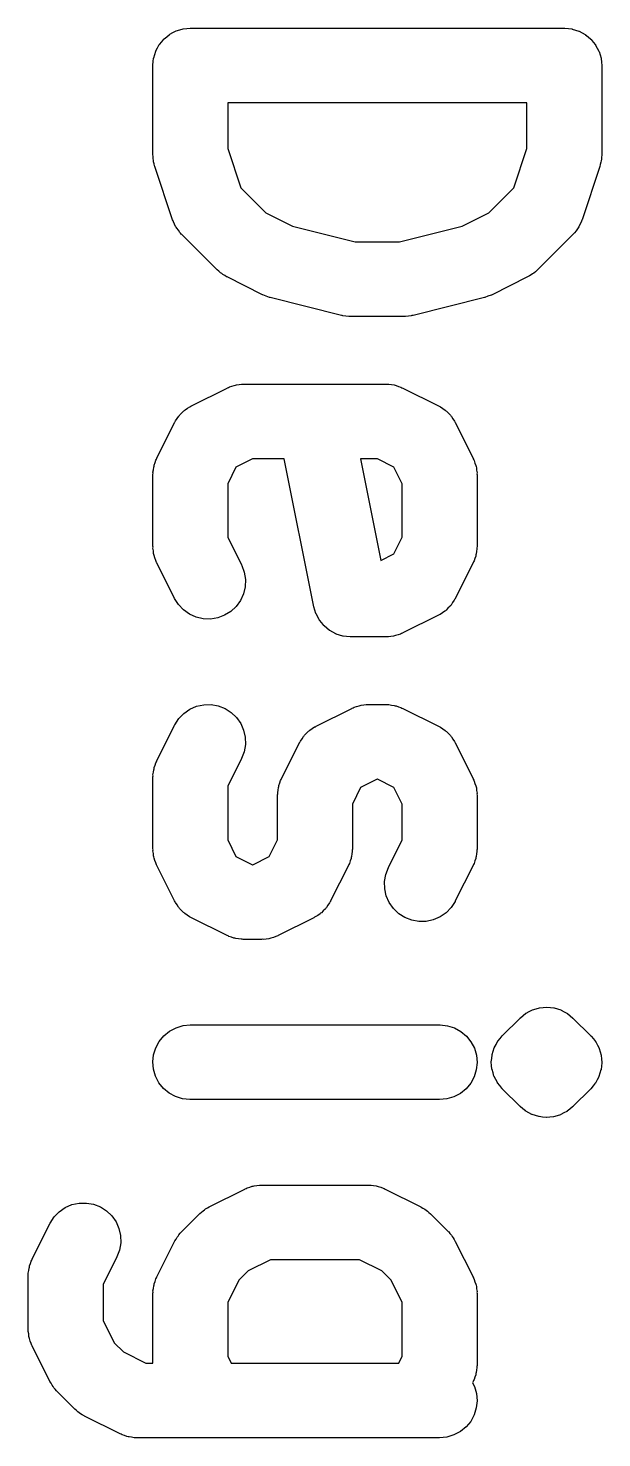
# Model space of a CAD drawing. Header units: millimetres. Extents: x 17 to 402, y -127 to -24.
# Drawn here: x 24.07 to 26.37, y -75.93 to -70.28 of the extents above; entities that cross this region are included whole.
import ezdxf

# ---------------------------------------------------------------- set-up
doc = ezdxf.new("R2010")
doc.units = ezdxf.units.MM
doc.header["$LTSCALE"] = 25.4
doc.layers.add('BLACK', color=7, linetype='CONTINUOUS')

msp = doc.modelspace()

# ---------------------------------------------------------------- linework, layer by layer
at = {"layer": 'BLACK', "linetype": 'Continuous'}
for p, q in [((24.6165, -70.3204), (24.6275, -70.3118)), ((24.6275, -70.3118), (24.6384, -70.3026)), ((24.6384, -70.3026), (24.6389, -70.3024)), ((24.6389, -70.3024), (24.6393, -70.3021)), ((24.6393, -70.3021), (24.6518, -70.2955)), ((24.6518, -70.2955), (24.6643, -70.2889)), ((24.6643, -70.2889), (24.6648, -70.2889)), ((24.6648, -70.2889), (24.6652, -70.2887)), ((24.6652, -70.2887), (24.6788, -70.2846)), ((24.6788, -70.2846), (24.6923, -70.2805)), ((24.6923, -70.2805), (24.6928, -70.2805)), ((24.6928, -70.2805), (24.6933, -70.2803)), ((24.6933, -70.2803), (24.7074, -70.279)), ((24.7074, -70.279), (24.7214, -70.2777)), ((24.7214, -70.2777), (26.2214, -70.2777)), ((26.2214, -70.2777), (26.2225, -70.2777)), ((26.2225, -70.2777), (26.2225, -70.2777)), ((26.2225, -70.2777), (26.2225, -70.2777)), ((26.2225, -70.2777), (26.2235, -70.2777)), ((26.2235, -70.2777), (26.2374, -70.2793)), ((26.2374, -70.2793), (26.2517, -70.2808)), ((26.2517, -70.2808), (26.2522, -70.2808)), ((26.2522, -70.2808), (26.2527, -70.281)), ((26.2527, -70.281), (26.2661, -70.2854)), ((26.2661, -70.2854), (26.2796, -70.2894)), ((26.2796, -70.2894), (26.2801, -70.2897)), ((26.2801, -70.2897), (26.2806, -70.2899)), ((26.2806, -70.2899), (26.2928, -70.2965)), ((26.2928, -70.2965), (26.3053, -70.3034)), ((26.3053, -70.3034), (26.3058, -70.3036)), ((26.3058, -70.3036), (26.3063, -70.3039)), ((26.3063, -70.3039), (26.3169, -70.313)), ((26.3169, -70.313), (26.3279, -70.3219)), ((24.579, -70.3829), (24.5832, -70.3694)), ((24.5832, -70.3694), (24.5834, -70.3692)), ((24.5834, -70.3692), (24.5836, -70.3687)), ((24.5836, -70.3687), (24.5903, -70.3562)), ((24.5903, -70.3562), (24.5971, -70.3438)), ((24.5971, -70.3438), (24.5974, -70.3433)), ((24.5974, -70.3433), (24.5977, -70.343)), ((24.5977, -70.343), (24.6067, -70.3321)), ((24.6067, -70.3321), (24.6157, -70.3212)), ((24.6157, -70.3212), (24.6161, -70.3209)), ((24.6161, -70.3209), (24.6165, -70.3204)), ((26.3279, -70.3219), (26.3281, -70.3224)), ((26.3281, -70.3224), (26.3286, -70.3227)), ((26.3286, -70.3227), (26.3375, -70.3336)), ((26.3375, -70.3336), (26.3464, -70.3448)), ((26.3464, -70.3448), (26.3467, -70.345)), ((26.3467, -70.345), (26.3469, -70.3456)), ((26.3469, -70.3456), (26.3535, -70.358)), ((26.3535, -70.358), (26.3601, -70.3704)), ((26.3601, -70.3704), (26.3604, -70.371)), ((26.3604, -70.371), (26.3606, -70.3715)), ((26.3606, -70.3715), (26.3644, -70.3852)), ((24.5714, -70.4266), (24.5715, -70.4256)), ((24.5714, -70.4276), (24.5714, -70.4266)), ((24.5714, -70.4266), (24.5714, -70.4266)), ((24.5714, -70.4266), (24.5714, -70.4266)), ((24.5714, -70.7847), (24.5714, -70.4276)), ((24.5715, -70.4256), (24.573, -70.4116)), ((24.573, -70.4116), (24.5745, -70.3976)), ((24.5745, -70.3976), (24.5747, -70.3971)), ((24.5747, -70.3966), (24.579, -70.3829)), ((24.5747, -70.3971), (24.5747, -70.3966)), ((26.3644, -70.3852), (26.3685, -70.3986)), ((26.3685, -70.3986), (26.3685, -70.3991)), ((26.3685, -70.3991), (26.3688, -70.3997)), ((26.3688, -70.3997), (26.37, -70.4136)), ((26.37, -70.4136), (26.3715, -70.4276)), ((26.3715, -70.4276), (26.3715, -70.7847)), ((24.8714, -70.5777), (24.8714, -70.7606)), ((26.0713, -70.5777), (24.8714, -70.5777)), ((26.0713, -70.7606), (26.0713, -70.5777)), ((24.8714, -70.7606), (24.924, -70.9181)), ((26.019, -70.9181), (26.0713, -70.7606)), ((24.5722, -70.7931), (24.5714, -70.7847)), ((24.5724, -70.8017), (24.5722, -70.7931)), ((24.5737, -70.8078), (24.5724, -70.8017)), ((24.5743, -70.8139), (24.5737, -70.8078)), ((24.5767, -70.8221), (24.5743, -70.8139)), ((24.5785, -70.8302), (24.5767, -70.8221)), ((26.3657, -70.8241), (26.3637, -70.8322)), ((26.3682, -70.816), (26.3657, -70.8241)), ((26.3688, -70.8099), (26.3682, -70.816)), ((26.3703, -70.8038), (26.3688, -70.8099)), ((26.3705, -70.7954), (26.3703, -70.8038)), ((26.3713, -70.787), (26.3705, -70.7954)), ((26.3715, -70.7847), (26.3713, -70.787)), ((24.5791, -70.8322), (24.5785, -70.8302)), ((24.6505, -71.0466), (24.5791, -70.8322)), ((26.3637, -70.8322), (26.2923, -71.0466)), ((24.924, -70.9181), (25.0246, -71.0187)), ((25.9184, -71.0187), (26.019, -70.9181)), ((24.6524, -71.0507), (24.6505, -71.0466)), ((24.6536, -71.0547), (24.6524, -71.0507)), ((25.0246, -71.0187), (25.1309, -71.0717)), ((25.812, -71.0717), (25.9184, -71.0187)), ((26.2898, -71.0524), (26.2885, -71.0568)), ((26.2915, -71.0486), (26.2898, -71.0524)), ((26.2923, -71.0466), (26.2915, -71.0486)), ((24.6583, -71.0639), (24.6536, -71.0547)), ((24.6625, -71.0733), (24.6583, -71.0639)), ((24.665, -71.0768), (24.6625, -71.0733)), ((24.6671, -71.0809), (24.665, -71.0768)), ((24.6735, -71.0888), (24.6671, -71.0809)), ((24.6794, -71.0971), (24.6735, -71.0888)), ((24.6826, -71.1002), (24.6794, -71.0971)), ((24.6853, -71.1037), (24.6826, -71.1002)), ((24.6868, -71.1053), (24.6853, -71.1037)), ((24.8296, -71.248), (24.6868, -71.1053)), ((25.1309, -71.0717), (25.3828, -71.1347)), ((25.56, -71.1347), (25.812, -71.0717)), ((26.256, -71.1053), (26.1132, -71.248)), ((26.2588, -71.1017), (26.256, -71.1053)), ((26.2621, -71.0987), (26.2588, -71.1017)), ((26.2682, -71.0905), (26.2621, -71.0987)), ((26.2745, -71.0827), (26.2682, -71.0905)), ((26.2768, -71.0786), (26.2745, -71.0827)), ((26.2793, -71.075), (26.2768, -71.0786)), ((26.2837, -71.0659), (26.2793, -71.075)), ((26.2885, -71.0568), (26.2837, -71.0659)), ((25.3828, -71.1347), (25.56, -71.1347)), ((24.8362, -71.2534), (24.8296, -71.248)), ((24.8422, -71.2592), (24.8362, -71.2534)), ((24.8474, -71.2627), (24.8422, -71.2592)), ((24.8523, -71.2666), (24.8474, -71.2627)), ((24.8597, -71.2706), (24.8523, -71.2666)), ((24.8668, -71.2752), (24.8597, -71.2706)), ((24.8686, -71.2762), (24.8668, -71.2752)), ((25.0115, -71.3476), (24.8686, -71.2762)), ((26.0741, -71.2762), (25.9314, -71.3476)), ((26.0812, -71.2716), (26.0741, -71.2762)), ((26.0888, -71.2678), (26.0812, -71.2716)), ((26.0937, -71.2638), (26.0888, -71.2678)), ((26.099, -71.2605), (26.0937, -71.2638)), ((26.1051, -71.2549), (26.099, -71.2605)), ((26.1117, -71.2495), (26.1051, -71.2549)), ((26.1132, -71.248), (26.1117, -71.2495)), ((25.0121, -71.3478), (25.0115, -71.3476)), ((25.0127, -71.3481), (25.0121, -71.3478)), ((25.0258, -71.3529), (25.0127, -71.3481)), ((25.0388, -71.358), (25.0258, -71.3529)), ((25.0395, -71.3583), (25.0388, -71.358)), ((25.0402, -71.3585), (25.0395, -71.3583)), ((25.0422, -71.359), (25.0402, -71.3585)), ((25.3279, -71.4304), (25.0422, -71.359)), ((25.9006, -71.359), (25.6149, -71.4304)), ((25.9014, -71.3588), (25.9006, -71.359)), ((25.9019, -71.3585), (25.9014, -71.3588)), ((25.9151, -71.3537), (25.9019, -71.3585)), ((25.9283, -71.3491), (25.9151, -71.3537)), ((25.9288, -71.3486), (25.9283, -71.3491)), ((25.9296, -71.3486), (25.9288, -71.3486)), ((25.9314, -71.3476), (25.9296, -71.3486)), ((25.3306, -71.4306), (25.3279, -71.4304)), ((25.3331, -71.4317), (25.3306, -71.4306)), ((25.345, -71.4329), (25.3331, -71.4317)), ((25.3569, -71.4347), (25.345, -71.4329)), ((25.3595, -71.4345), (25.3569, -71.4347)), ((25.3622, -71.4347), (25.3595, -71.4345)), ((25.3643, -71.4347), (25.3622, -71.4347)), ((25.5786, -71.4347), (25.3643, -71.4347)), ((25.5814, -71.4345), (25.5786, -71.4347)), ((25.5839, -71.4347), (25.5814, -71.4345)), ((25.5958, -71.4332), (25.5839, -71.4347)), ((25.6078, -71.4319), (25.5958, -71.4332)), ((25.6103, -71.4312), (25.6078, -71.4319)), ((25.6129, -71.4309), (25.6103, -71.4312)), ((25.6149, -71.4304), (25.6129, -71.4309)), ((24.7258, -71.7936), (24.8686, -71.722)), ((24.8686, -71.722), (24.8705, -71.7212)), ((24.8705, -71.7212), (24.8747, -71.7197)), ((24.8747, -71.7197), (24.8786, -71.7177)), ((24.8786, -71.7177), (24.8884, -71.7146)), ((24.8884, -71.7146), (24.898, -71.7111)), ((24.898, -71.7111), (24.9024, -71.7103)), ((24.9024, -71.7103), (24.9066, -71.709)), ((24.9066, -71.709), (24.9168, -71.708)), ((24.9168, -71.708), (24.9269, -71.7065)), ((24.9269, -71.7065), (24.9313, -71.7067)), ((24.9313, -71.7067), (24.9357, -71.7062)), ((24.9357, -71.7062), (25.5072, -71.7062)), ((25.5072, -71.7062), (25.5092, -71.7062)), ((25.5092, -71.7062), (25.5135, -71.7067)), ((25.5135, -71.7067), (25.5181, -71.7067)), ((25.5181, -71.7067), (25.528, -71.7083)), ((25.528, -71.7083), (25.5384, -71.7095)), ((25.5384, -71.7095), (25.5425, -71.7108)), ((25.5425, -71.7108), (25.5468, -71.7116)), ((25.5468, -71.7116), (25.5565, -71.7154)), ((25.5565, -71.7154), (25.5661, -71.7184)), ((25.5661, -71.7184), (25.5702, -71.7205)), ((25.5702, -71.7205), (25.5742, -71.722)), ((25.5742, -71.722), (25.717, -71.7936)), ((24.6627, -71.853), (24.6694, -71.8436)), ((24.6694, -71.8436), (24.6756, -71.8342)), ((24.6756, -71.8342), (24.6778, -71.832)), ((24.6778, -71.832), (24.6797, -71.8292)), ((24.6797, -71.8292), (24.688, -71.8213)), ((24.688, -71.8213), (24.696, -71.8132)), ((24.696, -71.8132), (24.6986, -71.8114)), ((24.6986, -71.8114), (24.701, -71.8091)), ((24.701, -71.8091), (24.7106, -71.803)), ((24.7106, -71.803), (24.7201, -71.7967)), ((24.7201, -71.7967), (24.723, -71.7951)), ((24.723, -71.7951), (24.7258, -71.7936)), ((25.717, -71.7936), (25.719, -71.7944)), ((25.719, -71.7944), (25.7216, -71.7961)), ((25.7216, -71.7961), (25.7246, -71.7977)), ((25.7246, -71.7977), (25.734, -71.8043)), ((25.734, -71.8043), (25.7434, -71.8104)), ((25.7434, -71.8104), (25.7459, -71.8127)), ((25.7459, -71.8127), (25.7485, -71.8144)), ((25.7485, -71.8144), (25.7564, -71.8228)), ((25.7564, -71.8228), (25.7645, -71.8307)), ((25.7645, -71.8307), (25.7663, -71.8335)), ((25.7663, -71.8335), (25.7686, -71.8358)), ((25.7686, -71.8358), (25.7747, -71.8454)), ((24.5873, -72.0034), (24.6587, -71.8607)), ((24.6587, -71.8607), (24.6596, -71.8586)), ((24.6596, -71.8586), (24.6614, -71.8561)), ((24.6614, -71.8561), (24.6627, -71.853)), ((25.7747, -71.8454), (25.7813, -71.8548)), ((25.7813, -71.8548), (25.7825, -71.8579)), ((25.7825, -71.8579), (25.784, -71.8607)), ((25.784, -71.8607), (25.8557, -72.0034)), ((24.5805, -72.0212), (24.5836, -72.0115)), ((24.5836, -72.0115), (24.5857, -72.0075)), ((24.5857, -72.0075), (24.5873, -72.0034)), ((24.9711, -72.0062), (24.9046, -72.0395)), ((25.0985, -72.0062), (24.9711, -72.0062)), ((25.2172, -72.6001), (25.0985, -72.0062)), ((25.4043, -72.0062), (25.4859, -72.4134)), ((25.4716, -72.0062), (25.4043, -72.0062)), ((25.5382, -72.0395), (25.4716, -72.0062)), ((25.8557, -72.0034), (25.8564, -72.0054)), ((25.8564, -72.0054), (25.858, -72.0095)), ((25.858, -72.0095), (25.86, -72.0133)), ((25.86, -72.0133), (25.863, -72.0232)), ((24.5714, -72.0705), (24.5715, -72.0684)), ((24.5714, -72.3562), (24.5714, -72.0705)), ((24.5715, -72.0684), (24.5719, -72.0641)), ((24.5718, -72.0595), (24.5736, -72.0496)), ((24.5719, -72.0641), (24.5718, -72.0595)), ((24.5736, -72.0496), (24.5747, -72.0392)), ((24.5747, -72.0392), (24.576, -72.0352)), ((24.576, -72.0352), (24.5768, -72.0308)), ((24.5768, -72.0308), (24.5805, -72.0212)), ((24.9046, -72.0395), (24.8714, -72.106)), ((25.5714, -72.106), (25.5382, -72.0395)), ((25.863, -72.0232), (25.8666, -72.0329)), ((25.8666, -72.0329), (25.8674, -72.0372)), ((25.8674, -72.0372), (25.8686, -72.0415)), ((25.8686, -72.0415), (25.8696, -72.0517)), ((25.8696, -72.0517), (25.8712, -72.0618)), ((25.8712, -72.0618), (25.8709, -72.0662)), ((25.8709, -72.0662), (25.8714, -72.0705)), ((25.8714, -72.0705), (25.8714, -72.3562)), ((24.8714, -72.106), (24.8714, -72.3209)), ((25.5714, -72.3209), (25.5714, -72.106)), ((24.8714, -72.3209), (24.927, -72.4319)), ((25.5382, -72.3872), (25.5714, -72.3209)), ((24.5719, -72.3605), (24.5714, -72.3562)), ((24.5717, -72.3651), (24.5719, -72.3605)), ((24.5733, -72.3753), (24.5717, -72.3651)), ((24.5743, -72.3854), (24.5733, -72.3753)), ((24.5756, -72.3895), (24.5743, -72.3854)), ((24.5763, -72.3941), (24.5756, -72.3895)), ((24.5798, -72.4037), (24.5763, -72.3941)), ((24.5828, -72.4134), (24.5798, -72.4037)), ((25.4859, -72.4134), (25.5382, -72.3872)), ((25.8623, -72.4055), (25.8592, -72.4154)), ((25.8661, -72.3961), (25.8623, -72.4055)), ((25.8669, -72.3915), (25.8661, -72.3961)), ((25.8681, -72.3875), (25.8669, -72.3915)), ((25.8694, -72.3773), (25.8681, -72.3875)), ((25.8709, -72.3671), (25.8694, -72.3773)), ((25.8714, -72.3582), (25.8709, -72.3628)), ((25.8709, -72.3628), (25.8709, -72.3671)), ((25.8714, -72.3562), (25.8714, -72.3582)), ((24.5848, -72.4174), (24.5828, -72.4134)), ((24.5863, -72.4215), (24.5848, -72.4174)), ((24.5873, -72.4233), (24.5863, -72.4215)), ((24.6587, -72.5663), (24.5873, -72.4233)), ((24.927, -72.4319), (24.9279, -72.4339)), ((24.9279, -72.4339), (24.938, -72.4614)), ((24.938, -72.4614), (24.9426, -72.4903)), ((25.8557, -72.4233), (25.784, -72.5663)), ((25.8572, -72.4192), (25.8557, -72.4233)), ((25.8592, -72.4154), (25.8572, -72.4192)), ((24.9415, -72.5195), (24.9346, -72.548)), ((24.9426, -72.4903), (24.9415, -72.5195)), ((24.6743, -72.5909), (24.6587, -72.5663)), ((24.9225, -72.5747), (24.9053, -72.5983)), ((24.9346, -72.548), (24.9225, -72.5747)), ((25.7802, -72.5736), (25.7734, -72.583)), ((25.7815, -72.5708), (25.7802, -72.5736)), ((25.7833, -72.5681), (25.7815, -72.5708)), ((25.784, -72.5663), (25.7833, -72.5681)), ((24.6944, -72.6123), (24.6743, -72.5909)), ((24.7182, -72.6293), (24.6944, -72.6123)), ((24.7449, -72.6412), (24.7182, -72.6293)), ((24.859, -72.6338), (24.8316, -72.644)), ((24.8839, -72.6183), (24.859, -72.6338)), ((24.9053, -72.5983), (24.8839, -72.6183)), ((25.2213, -72.6133), (25.2172, -72.6001)), ((25.2252, -72.6267), (25.2213, -72.6133)), ((25.2255, -72.6272), (25.2252, -72.6267)), ((25.2257, -72.628), (25.2255, -72.6272)), ((25.2323, -72.6402), (25.2257, -72.628)), ((25.717, -72.6333), (25.5742, -72.7047)), ((25.7198, -72.6316), (25.717, -72.6333)), ((25.7228, -72.6303), (25.7198, -72.6316)), ((25.7322, -72.6237), (25.7228, -72.6303)), ((25.7419, -72.6176), (25.7322, -72.6237)), ((25.7442, -72.6156), (25.7419, -72.6176)), ((25.747, -72.6135), (25.7442, -72.6156)), ((25.7548, -72.6054), (25.747, -72.6135)), ((25.7632, -72.5975), (25.7548, -72.6054)), ((25.765, -72.595), (25.7632, -72.5975)), ((25.7673, -72.5927), (25.765, -72.595)), ((25.7734, -72.583), (25.7673, -72.5927)), ((24.7735, -72.6478), (24.7449, -72.6412)), ((24.8027, -72.6488), (24.7735, -72.6478)), ((24.8316, -72.644), (24.8027, -72.6488)), ((25.2388, -72.6526), (25.2323, -72.6402)), ((25.2392, -72.6531), (25.2388, -72.6526)), ((25.2395, -72.6539), (25.2392, -72.6531)), ((25.2484, -72.6646), (25.2395, -72.6539)), ((25.2571, -72.6755), (25.2484, -72.6646)), ((25.2576, -72.676), (25.2571, -72.6755)), ((25.2581, -72.6765), (25.2576, -72.676)), ((25.2689, -72.6854), (25.2581, -72.6765)), ((25.2795, -72.6943), (25.2689, -72.6854)), ((25.2801, -72.6945), (25.2795, -72.6943)), ((25.2806, -72.6951), (25.2801, -72.6945)), ((25.293, -72.7017), (25.2806, -72.6951)), ((25.3052, -72.7085), (25.293, -72.7017)), ((25.3058, -72.7085), (25.3052, -72.7085)), ((25.3064, -72.709), (25.3058, -72.7085)), ((25.3198, -72.7131), (25.3064, -72.709)), ((25.3331, -72.7172), (25.3198, -72.7131)), ((25.3338, -72.7174), (25.3331, -72.7172)), ((25.3344, -72.7174), (25.3338, -72.7174)), ((25.3483, -72.7189), (25.3344, -72.7174)), ((25.3622, -72.7205), (25.3483, -72.7189)), ((25.3635, -72.7205), (25.3622, -72.7205)), ((25.3636, -72.7205), (25.3635, -72.7205)), ((25.3635, -72.7205), (25.3635, -72.7205)), ((25.3643, -72.7205), (25.3636, -72.7205)), ((25.5072, -72.7205), (25.3643, -72.7205)), ((25.5115, -72.7202), (25.5072, -72.7205)), ((25.5158, -72.7202), (25.5115, -72.7202)), ((25.526, -72.7187), (25.5158, -72.7202)), ((25.5364, -72.7177), (25.526, -72.7187)), ((25.5405, -72.7164), (25.5364, -72.7177)), ((25.5448, -72.7156), (25.5405, -72.7164)), ((25.5544, -72.7121), (25.5448, -72.7156)), ((25.5643, -72.7093), (25.5544, -72.7121)), ((25.5681, -72.7072), (25.5643, -72.7093)), ((25.5725, -72.7057), (25.5681, -72.7072)), ((25.5742, -72.7047), (25.5725, -72.7057)), ((24.6756, -73.0484), (24.696, -73.0275)), ((24.696, -73.0275), (24.7201, -73.0108)), ((24.7201, -73.0108), (24.7469, -72.9991)), ((24.7469, -72.9991), (24.7755, -72.993)), ((24.7755, -72.993), (24.8048, -72.9925)), ((24.8048, -72.9925), (24.8336, -72.9976)), ((24.8336, -72.9976), (24.8609, -73.0082)), ((24.8609, -73.0082), (24.8855, -73.024)), ((24.8855, -73.024), (24.9067, -73.0443)), ((25.2258, -73.0791), (25.3686, -73.0077)), ((25.3686, -73.0077), (25.3705, -73.007)), ((25.3705, -73.007), (25.3747, -73.0054)), ((25.3747, -73.0054), (25.3786, -73.0032)), ((25.3786, -73.0032), (25.3884, -73.0004)), ((25.3884, -73.0004), (25.398, -72.9968)), ((25.398, -72.9968), (25.4023, -72.996)), ((25.4023, -72.996), (25.4066, -72.9948)), ((25.4066, -72.9948), (25.4168, -72.9938)), ((25.4168, -72.9938), (25.4269, -72.9922)), ((25.4269, -72.9922), (25.4312, -72.9925)), ((25.4312, -72.9925), (25.4358, -72.992)), ((25.4358, -72.992), (25.5072, -72.992)), ((25.5072, -72.992), (25.5092, -72.992)), ((25.5092, -72.992), (25.5135, -72.9925)), ((25.5135, -72.9925), (25.5181, -72.9922)), ((25.5181, -72.9922), (25.528, -72.994)), ((25.528, -72.994), (25.5384, -72.9953)), ((25.5384, -72.9953), (25.5425, -72.9966)), ((25.5425, -72.9966), (25.5468, -72.9973)), ((25.5468, -72.9973), (25.5565, -73.0009)), ((25.5565, -73.0009), (25.5661, -73.0042)), ((25.5661, -73.0042), (25.5702, -73.0062)), ((25.5702, -73.0062), (25.5742, -73.0077)), ((25.5742, -73.0077), (25.717, -73.0791)), ((24.5873, -73.2178), (24.6587, -73.0748)), ((24.6587, -73.0748), (24.6596, -73.073)), ((24.6596, -73.073), (24.6756, -73.0484)), ((24.9067, -73.0443), (24.9235, -73.0682)), ((24.9235, -73.0682), (24.9353, -73.0951)), ((25.201, -73.0949), (25.2107, -73.0888)), ((25.2107, -73.0888), (25.2201, -73.0822)), ((25.2201, -73.0822), (25.223, -73.0809)), ((25.223, -73.0809), (25.2258, -73.0791)), ((25.717, -73.0791), (25.719, -73.0801)), ((25.719, -73.0801), (25.7216, -73.0819)), ((25.7216, -73.0819), (25.7246, -73.0832)), ((25.7246, -73.0832), (25.734, -73.09)), ((24.9353, -73.0951), (24.9417, -73.1236)), ((24.9417, -73.1236), (24.9425, -73.1528)), ((25.1587, -73.1464), (25.1596, -73.1444)), ((25.1596, -73.1444), (25.1614, -73.1418)), ((25.1614, -73.1418), (25.1627, -73.1388)), ((25.1627, -73.1388), (25.1694, -73.1294)), ((25.1694, -73.1294), (25.1756, -73.12)), ((25.1756, -73.12), (25.1778, -73.1175)), ((25.1778, -73.1175), (25.1797, -73.1149)), ((25.1797, -73.1149), (25.188, -73.107)), ((25.188, -73.107), (25.196, -73.0989)), ((25.196, -73.0989), (25.1986, -73.0971)), ((25.1986, -73.0971), (25.201, -73.0949)), ((25.734, -73.09), (25.7434, -73.0961)), ((25.7434, -73.0961), (25.7459, -73.0984)), ((25.7459, -73.0984), (25.7485, -73.1002)), ((25.7485, -73.1002), (25.7564, -73.1086)), ((25.7564, -73.1086), (25.7645, -73.1164)), ((25.7645, -73.1164), (25.7663, -73.1192)), ((25.7663, -73.1192), (25.7686, -73.1215)), ((25.7686, -73.1215), (25.7747, -73.1312)), ((25.7747, -73.1312), (25.7813, -73.1406)), ((25.7813, -73.1406), (25.7825, -73.1436)), ((25.7825, -73.1436), (25.784, -73.1464)), ((24.9375, -73.1817), (24.927, -73.2092)), ((24.9425, -73.1528), (24.9375, -73.1817)), ((25.0873, -73.2892), (25.1587, -73.1464)), ((25.784, -73.1464), (25.8557, -73.2892)), ((24.5736, -73.2638), (24.5747, -73.2536)), ((24.5747, -73.2536), (24.576, -73.2495)), ((24.576, -73.2495), (24.5768, -73.245)), ((24.5768, -73.245), (24.5805, -73.2356)), ((24.5805, -73.2356), (24.5836, -73.2257)), ((24.5836, -73.2257), (24.5857, -73.2219)), ((24.5857, -73.2219), (24.5873, -73.2178)), ((24.927, -73.2092), (24.8714, -73.3201)), ((24.5714, -73.2848), (24.5715, -73.2828)), ((24.5714, -73.5706), (24.5714, -73.2848)), ((24.5715, -73.2828), (24.5719, -73.2782)), ((24.5718, -73.2739), (24.5736, -73.2638)), ((24.5719, -73.2782), (24.5718, -73.2739)), ((25.0768, -73.3166), (25.0805, -73.3069)), ((25.0805, -73.3069), (25.0836, -73.297)), ((25.0836, -73.297), (25.0857, -73.2932)), ((25.0857, -73.2932), (25.0873, -73.2892)), ((25.4711, -73.292), (25.4046, -73.3252)), ((25.4716, -73.292), (25.4711, -73.292)), ((25.5382, -73.3252), (25.4716, -73.292)), ((25.8557, -73.2892), (25.8564, -73.2909)), ((25.8564, -73.2909), (25.858, -73.2953)), ((25.858, -73.2953), (25.86, -73.2991)), ((25.86, -73.2991), (25.863, -73.309)), ((25.863, -73.309), (25.8666, -73.3186)), ((24.8714, -73.3201), (24.8714, -73.535)), ((25.0714, -73.3562), (25.0715, -73.3542)), ((25.0714, -73.535), (25.0714, -73.3562)), ((25.0715, -73.3542), (25.0719, -73.3499)), ((25.0718, -73.3453), (25.0736, -73.3351)), ((25.0719, -73.3499), (25.0718, -73.3453)), ((25.0736, -73.3351), (25.0747, -73.325)), ((25.0747, -73.325), (25.076, -73.3209)), ((25.076, -73.3209), (25.0768, -73.3166)), ((25.4046, -73.3252), (25.3714, -73.3918)), ((25.5714, -73.3918), (25.5382, -73.3252)), ((25.8666, -73.3186), (25.8674, -73.3229)), ((25.8674, -73.3229), (25.8686, -73.327)), ((25.8686, -73.327), (25.8696, -73.3374)), ((25.8696, -73.3374), (25.8712, -73.3473)), ((25.8712, -73.3473), (25.8709, -73.3519)), ((25.8709, -73.3519), (25.8714, -73.3562)), ((25.8714, -73.3562), (25.8714, -73.5706)), ((25.3714, -73.3918), (25.3714, -73.5706)), ((25.5714, -73.535), (25.5714, -73.3918)), ((24.8714, -73.535), (24.9046, -73.6016)), ((25.0382, -73.6016), (25.0714, -73.535)), ((25.5158, -73.6463), (25.5714, -73.535)), ((24.5719, -73.5749), (24.5714, -73.5706)), ((24.5717, -73.5792), (24.5719, -73.5749)), ((24.5733, -73.5894), (24.5717, -73.5792)), ((24.5743, -73.5995), (24.5733, -73.5894)), ((25.3693, -73.5914), (25.3681, -73.6018)), ((25.371, -73.5815), (25.3693, -73.5914)), ((25.3714, -73.5726), (25.3709, -73.5769)), ((25.3709, -73.5769), (25.371, -73.5815)), ((25.3714, -73.5706), (25.3714, -73.5726)), ((25.8694, -73.5914), (25.8681, -73.6018)), ((25.8709, -73.5815), (25.8694, -73.5914)), ((25.8714, -73.5726), (25.8709, -73.5769)), ((25.8709, -73.5769), (25.8709, -73.5815)), ((25.8714, -73.5706), (25.8714, -73.5726)), ((24.5756, -73.6039), (24.5743, -73.5995)), ((24.5763, -73.6082), (24.5756, -73.6039)), ((24.5798, -73.6178), (24.5763, -73.6082)), ((24.5828, -73.6277), (24.5798, -73.6178)), ((24.5848, -73.6316), (24.5828, -73.6277)), ((24.5863, -73.6356), (24.5848, -73.6316)), ((24.5873, -73.6376), (24.5863, -73.6356)), ((24.6587, -73.7804), (24.5873, -73.6376)), ((24.9046, -73.6016), (24.9711, -73.6349)), ((24.9711, -73.6349), (24.9717, -73.6349)), ((24.9717, -73.6349), (25.0382, -73.6016)), ((25.3556, -73.6376), (25.2842, -73.7804)), ((25.3572, -73.6336), (25.3556, -73.6376)), ((25.3593, -73.6295), (25.3572, -73.6336)), ((25.3624, -73.6199), (25.3593, -73.6295)), ((25.3661, -73.6102), (25.3624, -73.6199)), ((25.3668, -73.6059), (25.3661, -73.6102)), ((25.3681, -73.6018), (25.3668, -73.6059)), ((25.5054, -73.6737), (25.5158, -73.6463)), ((25.8557, -73.6376), (25.784, -73.7804)), ((25.8572, -73.6336), (25.8557, -73.6376)), ((25.8592, -73.6295), (25.8572, -73.6336)), ((25.8623, -73.6199), (25.8592, -73.6295)), ((25.8661, -73.6102), (25.8623, -73.6199)), ((25.8669, -73.6059), (25.8661, -73.6102)), ((25.8681, -73.6018), (25.8669, -73.6059)), ((25.5003, -73.7024), (25.5054, -73.6737)), ((25.5011, -73.7319), (25.5003, -73.7024)), ((25.5074, -73.7603), (25.5011, -73.7319)), ((25.5194, -73.787), (25.5074, -73.7603)), ((24.6604, -73.7832), (24.6587, -73.7804)), ((24.6617, -73.7862), (24.6604, -73.7832)), ((24.6682, -73.7956), (24.6617, -73.7862)), ((24.6743, -73.8053), (24.6682, -73.7956)), ((24.6765, -73.8076), (24.6743, -73.8053)), ((24.6783, -73.8104), (24.6765, -73.8076)), ((24.6865, -73.8182), (24.6783, -73.8104)), ((24.6944, -73.8266), (24.6865, -73.8182)), ((25.2548, -73.8198), (25.2469, -73.8279)), ((25.2631, -73.8119), (25.2548, -73.8198)), ((25.265, -73.8091), (25.2631, -73.8119)), ((25.2673, -73.8068), (25.265, -73.8091)), ((25.2735, -73.7974), (25.2673, -73.8068)), ((25.2801, -73.788), (25.2735, -73.7974)), ((25.2815, -73.785), (25.2801, -73.788)), ((25.2832, -73.7824), (25.2815, -73.785)), ((25.2842, -73.7804), (25.2832, -73.7824)), ((25.5361, -73.8111), (25.5194, -73.787)), ((25.5572, -73.8315), (25.5361, -73.8111)), ((25.7673, -73.8068), (25.747, -73.8279)), ((25.7833, -73.7824), (25.7673, -73.8068)), ((25.784, -73.7804), (25.7833, -73.7824)), ((24.697, -73.8284), (24.6944, -73.8266)), ((24.6993, -73.8307), (24.697, -73.8284)), ((24.7089, -73.8368), (24.6993, -73.8307)), ((24.7182, -73.8434), (24.7089, -73.8368)), ((24.7212, -73.8449), (24.7182, -73.8434)), ((24.7239, -73.8467), (24.7212, -73.8449)), ((24.7258, -73.8475), (24.7239, -73.8467)), ((24.8686, -73.9191), (24.7258, -73.8475)), ((25.2171, -73.8475), (25.0742, -73.9191)), ((25.2198, -73.8459), (25.2171, -73.8475)), ((25.2228, -73.8447), (25.2198, -73.8459)), ((25.2322, -73.8381), (25.2228, -73.8447)), ((25.2419, -73.832), (25.2322, -73.8381)), ((25.2442, -73.8297), (25.2419, -73.832)), ((25.2469, -73.8279), (25.2442, -73.8297)), ((25.5819, -73.8472), (25.5572, -73.8315)), ((25.6093, -73.8579), (25.5819, -73.8472)), ((25.638, -73.8629), (25.6093, -73.8579)), ((25.6672, -73.8624), (25.638, -73.8629)), ((25.6959, -73.8561), (25.6672, -73.8624)), ((25.7228, -73.8447), (25.6959, -73.8561)), ((25.747, -73.8279), (25.7228, -73.8447)), ((24.8727, -73.9206), (24.8686, -73.9191)), ((24.8766, -73.9226), (24.8727, -73.9206)), ((24.8864, -73.9257), (24.8766, -73.9226)), ((24.896, -73.9295), (24.8864, -73.9257)), ((24.9003, -73.9303), (24.896, -73.9295)), ((24.9045, -73.9315), (24.9003, -73.9303)), ((24.9147, -73.9328), (24.9045, -73.9315)), ((24.9248, -73.9343), (24.9147, -73.9328)), ((24.9292, -73.9343), (24.9248, -73.9343)), ((24.9336, -73.9348), (24.9292, -73.9343)), ((24.9357, -73.9348), (24.9336, -73.9348)), ((25.0071, -73.9348), (24.9357, -73.9348)), ((25.0115, -73.9343), (25.0071, -73.9348)), ((25.016, -73.9346), (25.0115, -73.9343)), ((25.0261, -73.9331), (25.016, -73.9346)), ((25.0363, -73.932), (25.0261, -73.9331)), ((25.0405, -73.9308), (25.0363, -73.932)), ((25.0449, -73.93), (25.0405, -73.9308)), ((25.0545, -73.9264), (25.0449, -73.93)), ((25.0643, -73.9234), (25.0545, -73.9264)), ((25.0682, -73.9214), (25.0643, -73.9234)), ((25.0723, -73.9198), (25.0682, -73.9214)), ((25.0742, -73.9191), (25.0723, -73.9198)), ((26.081, -74.2239), (26.0934, -74.2173)), ((26.0934, -74.2173), (26.0939, -74.2173)), ((26.0939, -74.2173), (26.0942, -74.217)), ((26.0942, -74.217), (26.1079, -74.213)), ((26.1079, -74.213), (26.1214, -74.2089)), ((26.1214, -74.2089), (26.1219, -74.2089)), ((26.1219, -74.2089), (26.1224, -74.2089)), ((26.1224, -74.2089), (26.1363, -74.2076)), ((26.1363, -74.2076), (26.1506, -74.2064)), ((26.1506, -74.2064), (26.1511, -74.2064)), ((26.1511, -74.2064), (26.1516, -74.2064)), ((26.1516, -74.2064), (26.1656, -74.2079)), ((26.1656, -74.2079), (26.1795, -74.2091)), ((26.1795, -74.2091), (26.18, -74.2094)), ((26.18, -74.2094), (26.1808, -74.2094)), ((26.1808, -74.2094), (26.1943, -74.2137)), ((26.1943, -74.2137), (26.2077, -74.2178)), ((26.2077, -74.2178), (26.2082, -74.218)), ((26.2082, -74.218), (26.2087, -74.2183)), ((26.2087, -74.2183), (26.2209, -74.2249)), ((25.9725, -74.3217), (26.0439, -74.2503)), ((26.0439, -74.2503), (26.0447, -74.2495)), ((26.0447, -74.2495), (26.0454, -74.2488)), ((26.0447, -74.2495), (26.0447, -74.2495)), ((26.0447, -74.2495), (26.0447, -74.2495)), ((26.0454, -74.2488), (26.0563, -74.2399)), ((26.0563, -74.2399), (26.0675, -74.231)), ((26.0675, -74.231), (26.0678, -74.2307)), ((26.0678, -74.2307), (26.0683, -74.2305)), ((26.0683, -74.2305), (26.081, -74.2239)), ((26.2209, -74.2249), (26.2334, -74.2315)), ((26.2334, -74.2315), (26.2339, -74.232)), ((26.2339, -74.232), (26.2344, -74.2323)), ((26.2344, -74.2323), (26.2451, -74.2412)), ((26.2451, -74.2412), (26.256, -74.2503)), ((26.256, -74.2503), (26.3276, -74.3217)), ((24.5971, -74.3438), (24.6157, -74.3212)), ((24.6157, -74.3212), (24.6384, -74.3026)), ((24.6384, -74.3026), (24.6643, -74.2889)), ((24.6643, -74.2889), (24.6923, -74.2805)), ((24.6923, -74.2805), (24.7214, -74.2777)), ((24.7214, -74.2777), (25.7213, -74.2777)), ((25.7213, -74.2777), (25.7236, -74.2777)), ((25.7236, -74.2777), (25.7526, -74.281)), ((25.7526, -74.281), (25.7805, -74.2899)), ((25.7805, -74.2899), (25.8061, -74.3039)), ((25.8061, -74.3039), (25.8285, -74.3227)), ((25.8285, -74.3227), (25.847, -74.3455)), ((25.9545, -74.3433), (25.9636, -74.3326)), ((25.9636, -74.3326), (25.9725, -74.3217)), ((26.3276, -74.3217), (26.3281, -74.3224)), ((26.3281, -74.3224), (26.3281, -74.3224)), ((26.3281, -74.3224), (26.3284, -74.3224)), ((26.3284, -74.3224), (26.3286, -74.3227)), ((26.3286, -74.3227), (26.3286, -74.3227)), ((26.3286, -74.3227), (26.3286, -74.3227)), ((26.3286, -74.3227), (26.3289, -74.3232)), ((26.3289, -74.3232), (26.3378, -74.3341)), ((26.3378, -74.3341), (26.3467, -74.345)), ((24.5745, -74.3976), (24.5832, -74.3697)), ((24.5832, -74.3697), (24.5971, -74.3438)), ((25.847, -74.3455), (25.8605, -74.3715)), ((25.8605, -74.3715), (25.8689, -74.3996)), ((25.9316, -74.3971), (25.9359, -74.3836)), ((25.9359, -74.3836), (25.94, -74.3699)), ((25.94, -74.3699), (25.9403, -74.3697)), ((25.9403, -74.3697), (25.9405, -74.3694)), ((25.9403, -74.3697), (25.9403, -74.3697)), ((25.9405, -74.3692), (25.9474, -74.3567)), ((25.9405, -74.3694), (25.9405, -74.3692)), ((25.9474, -74.3567), (25.954, -74.3443)), ((25.954, -74.344), (25.9542, -74.3438)), ((25.954, -74.3443), (25.954, -74.344)), ((25.9542, -74.3438), (25.9545, -74.3435)), ((25.9545, -74.3435), (25.9545, -74.3433)), ((26.3467, -74.345), (26.3467, -74.3453)), ((26.3467, -74.3453), (26.3469, -74.3455)), ((26.3469, -74.3455), (26.3472, -74.3458)), ((26.3472, -74.3458), (26.3472, -74.3461)), ((26.3472, -74.3461), (26.3538, -74.3585)), ((26.3538, -74.3585), (26.3604, -74.3709)), ((26.3604, -74.3709), (26.3604, -74.3712)), ((26.3604, -74.3712), (26.3606, -74.3715)), ((26.3606, -74.3715), (26.3606, -74.3717)), ((26.3606, -74.3717), (26.3606, -74.372)), ((26.3606, -74.372), (26.3647, -74.3854)), ((26.3647, -74.3854), (26.3688, -74.3991)), ((24.5714, -74.4266), (24.5745, -74.3976)), ((24.5741, -74.4558), (24.5714, -74.4266)), ((25.8714, -74.4286), (25.8684, -74.4578)), ((25.8689, -74.3996), (25.8714, -74.4286)), ((25.9286, -74.4261), (25.9301, -74.4121)), ((25.9286, -74.4263), (25.9286, -74.4261)), ((25.9286, -74.4266), (25.9286, -74.4263)), ((25.9286, -74.4268), (25.9286, -74.4266)), ((25.9286, -74.4271), (25.9286, -74.4268)), ((25.9298, -74.4413), (25.9286, -74.4271)), ((25.9311, -74.4553), (25.9298, -74.4413)), ((25.9301, -74.4121), (25.9316, -74.3981)), ((25.9316, -74.3974), (25.9316, -74.3971)), ((25.9316, -74.3976), (25.9316, -74.3974)), ((25.9316, -74.3979), (25.9316, -74.3976)), ((25.9316, -74.3981), (25.9316, -74.3979)), ((26.3698, -74.4433), (26.3685, -74.4573)), ((26.3688, -74.3991), (26.3688, -74.3994)), ((26.3688, -74.3994), (26.3688, -74.3996)), ((26.3688, -74.3996), (26.3688, -74.3999)), ((26.3688, -74.3999), (26.3688, -74.4002)), ((26.3688, -74.4002), (26.37, -74.4141)), ((26.3713, -74.4294), (26.3698, -74.4433)), ((26.37, -74.4141), (26.3715, -74.4281)), ((26.3715, -74.4281), (26.3713, -74.4284)), ((26.3713, -74.4284), (26.3715, -74.4286)), ((26.3715, -74.4286), (26.3713, -74.4289)), ((26.3713, -74.4289), (26.3713, -74.4294)), ((24.5823, -74.484), (24.5741, -74.4558)), ((24.5959, -74.5099), (24.5823, -74.484)), ((25.8597, -74.4858), (25.8458, -74.5117)), ((25.8684, -74.4578), (25.8597, -74.4858)), ((25.9311, -74.4555), (25.9311, -74.4553)), ((25.9311, -74.4558), (25.9311, -74.4555)), ((25.9314, -74.456), (25.9311, -74.4558)), ((25.9314, -74.4563), (25.9314, -74.456)), ((25.9354, -74.47), (25.9314, -74.4563)), ((25.9392, -74.4835), (25.9354, -74.47)), ((25.9395, -74.4837), (25.9392, -74.4835)), ((25.9395, -74.484), (25.9395, -74.4837)), ((25.9395, -74.4842), (25.9395, -74.484)), ((25.9398, -74.4842), (25.9395, -74.4842)), ((25.9464, -74.4969), (25.9398, -74.4842)), ((25.9527, -74.5094), (25.9464, -74.4969)), ((26.3528, -74.4987), (26.3462, -74.5112)), ((26.3596, -74.4863), (26.3528, -74.4987)), ((26.3599, -74.4855), (26.3596, -74.4858)), ((26.3596, -74.4858), (26.3596, -74.486)), ((26.3596, -74.486), (26.3596, -74.4863)), ((26.3639, -74.4718), (26.3599, -74.4852)), ((26.3599, -74.4852), (26.3599, -74.4855)), ((26.3682, -74.4583), (26.3639, -74.4718)), ((26.3685, -74.4576), (26.3682, -74.4578)), ((26.3682, -74.4578), (26.3682, -74.4581)), ((26.3682, -74.4581), (26.3682, -74.4583)), ((26.3685, -74.4573), (26.3685, -74.4576)), ((24.6143, -74.5327), (24.5959, -74.5099)), ((24.6367, -74.5515), (24.6143, -74.5327)), ((24.6623, -74.5655), (24.6367, -74.5515)), ((25.8044, -74.5526), (25.7787, -74.5663)), ((25.8272, -74.534), (25.8044, -74.5526)), ((25.8458, -74.5117), (25.8272, -74.534)), ((25.953, -74.5096), (25.9527, -74.5094)), ((25.953, -74.5099), (25.953, -74.5096)), ((25.9532, -74.5101), (25.953, -74.5099)), ((25.9535, -74.5101), (25.9532, -74.5101)), ((25.9621, -74.5211), (25.9535, -74.5101)), ((25.971, -74.5322), (25.9621, -74.5211)), ((25.9715, -74.5325), (25.971, -74.5322)), ((25.9715, -74.5327), (25.9715, -74.5325)), ((25.9718, -74.533), (25.9715, -74.5327)), ((25.9715, -74.5327), (25.9715, -74.5327)), ((25.9725, -74.5338), (25.9718, -74.533)), ((25.9718, -74.533), (25.9718, -74.533)), ((25.9718, -74.533), (25.9718, -74.533)), ((26.0439, -74.6051), (25.9725, -74.5338)), ((26.3276, -74.5338), (26.256, -74.6051)), ((26.3365, -74.5228), (26.3276, -74.5338)), ((26.3454, -74.5119), (26.3365, -74.5228)), ((26.3456, -74.5117), (26.3454, -74.5119)), ((26.3459, -74.5117), (26.3456, -74.5117)), ((26.3462, -74.5112), (26.3459, -74.5114)), ((26.3459, -74.5114), (26.3459, -74.5117)), ((24.6902, -74.5744), (24.6623, -74.5655)), ((24.7193, -74.5777), (24.6902, -74.5744)), ((24.7214, -74.5777), (24.7193, -74.5777)), ((25.7213, -74.5777), (24.7214, -74.5777)), ((25.7505, -74.5749), (25.7213, -74.5777)), ((25.7787, -74.5663), (25.7505, -74.5749)), ((26.0548, -74.614), (26.0439, -74.6051)), ((26.0657, -74.6232), (26.0548, -74.614)), ((26.2435, -74.6153), (26.2326, -74.6244)), ((26.2545, -74.6067), (26.2435, -74.6153)), ((26.2552, -74.6059), (26.2545, -74.6067)), ((26.2555, -74.6059), (26.2552, -74.6059)), ((26.2552, -74.6059), (26.2552, -74.6059)), ((26.256, -74.6051), (26.2555, -74.6059)), ((26.0662, -74.6234), (26.0657, -74.6232)), ((26.0665, -74.6237), (26.0662, -74.6234)), ((26.0789, -74.6305), (26.0665, -74.6237)), ((26.0914, -74.6371), (26.0789, -74.6305)), ((26.0919, -74.6374), (26.0914, -74.6371)), ((26.0924, -74.6376), (26.0919, -74.6374)), ((26.1059, -74.6417), (26.0924, -74.6376)), ((26.1193, -74.646), (26.1059, -74.6417)), ((26.1198, -74.646), (26.1193, -74.646)), ((26.1203, -74.646), (26.1198, -74.646)), ((26.1343, -74.6476), (26.1203, -74.646)), ((26.1485, -74.6491), (26.1343, -74.6476)), ((26.149, -74.6491), (26.1485, -74.6491)), ((26.1496, -74.6491), (26.149, -74.6491)), ((26.1635, -74.6478), (26.1496, -74.6491)), ((26.1775, -74.6465), (26.1635, -74.6478)), ((26.178, -74.6463), (26.1775, -74.6465)), ((26.1785, -74.6463), (26.178, -74.6463)), ((26.1922, -74.6422), (26.1785, -74.6463)), ((26.2057, -74.6384), (26.1922, -74.6422)), ((26.2062, -74.6382), (26.2057, -74.6384)), ((26.2067, -74.6379), (26.2062, -74.6382)), ((26.2191, -74.6313), (26.2067, -74.6379)), ((26.2316, -74.6249), (26.2191, -74.6313)), ((26.2321, -74.6247), (26.2316, -74.6249)), ((26.2326, -74.6244), (26.2321, -74.6247)), ((24.7972, -75.0077), (24.9401, -74.9364)), ((24.9401, -74.9364), (24.9419, -74.9353)), ((24.9419, -74.9353), (24.9461, -74.9338)), ((24.9461, -74.9338), (24.95, -74.9318)), ((24.95, -74.9318), (24.9598, -74.929)), ((24.9598, -74.929), (24.9694, -74.9254)), ((24.9694, -74.9254), (24.9738, -74.9247)), ((24.9738, -74.9247), (24.978, -74.9234)), ((24.978, -74.9234), (24.9882, -74.9224)), ((24.9882, -74.9224), (24.9983, -74.9209)), ((24.9983, -74.9209), (25.0027, -74.9209)), ((25.0027, -74.9209), (25.0071, -74.9206)), ((25.0071, -74.9206), (25.4358, -74.9206)), ((25.4358, -74.9206), (25.4378, -74.9206)), ((25.4378, -74.9206), (25.4422, -74.9211)), ((25.4422, -74.9211), (25.4467, -74.9209)), ((25.4467, -74.9209), (25.4566, -74.9226)), ((25.4566, -74.9226), (25.4668, -74.9239)), ((25.4668, -74.9239), (25.4711, -74.9252)), ((25.4711, -74.9252), (25.4754, -74.9259)), ((25.4754, -74.9259), (25.4851, -74.9295)), ((25.4851, -74.9295), (25.4947, -74.9325)), ((25.4947, -74.9325), (25.4986, -74.9348)), ((25.4986, -74.9348), (25.5029, -74.9364)), ((25.5029, -74.9364), (25.6456, -75.0077)), ((24.196, -75.0275), (24.2201, -75.0108)), ((24.2201, -75.0108), (24.2469, -74.9991)), ((24.2469, -74.9991), (24.2755, -74.993)), ((24.2755, -74.993), (24.3048, -74.9925)), ((24.3048, -74.9925), (24.3336, -74.9976)), ((24.3336, -74.9976), (24.3609, -75.0082)), ((24.3609, -75.0082), (24.3855, -75.024)), ((24.7826, -75.0161), (24.7901, -75.0123)), ((24.7901, -75.0123), (24.7972, -75.0077)), ((25.6456, -75.0077), (25.6474, -75.0087)), ((25.6474, -75.0087), (25.6545, -75.0133)), ((24.1596, -75.073), (24.1756, -75.0484)), ((24.1756, -75.0484), (24.196, -75.0275)), ((24.3855, -75.024), (24.4067, -75.0443)), ((24.4067, -75.0443), (24.4235, -75.0682)), ((24.4235, -75.0682), (24.4353, -75.0951)), ((24.6868, -75.1073), (24.7582, -75.0359)), ((24.7582, -75.0359), (24.7597, -75.0344)), ((24.7597, -75.0344), (24.7663, -75.0291)), ((24.7663, -75.0291), (24.7724, -75.0235)), ((24.7724, -75.0235), (24.7777, -75.0202)), ((24.7777, -75.0202), (24.7826, -75.0161)), ((25.6545, -75.0133), (25.6621, -75.0174)), ((25.6621, -75.0174), (25.667, -75.0212)), ((25.667, -75.0212), (25.672, -75.0247)), ((25.672, -75.0247), (25.6781, -75.0306)), ((25.6781, -75.0306), (25.6847, -75.0359)), ((25.6847, -75.0359), (25.7561, -75.1073)), ((24.0873, -75.2178), (24.1587, -75.0748)), ((24.1587, -75.0748), (24.1596, -75.073)), ((24.4353, -75.0951), (24.4417, -75.1235)), ((24.4417, -75.1235), (24.4425, -75.1528)), ((24.6682, -75.1299), (24.6722, -75.1251)), ((24.6722, -75.1251), (24.6756, -75.12)), ((24.6756, -75.12), (24.6814, -75.1139)), ((24.6814, -75.1139), (24.6868, -75.1073)), ((25.7561, -75.1073), (25.7576, -75.1088)), ((25.7576, -75.1088), (25.7627, -75.1154)), ((25.7627, -75.1154), (25.7686, -75.1215)), ((25.7686, -75.1215), (25.7719, -75.1269)), ((24.4375, -75.1817), (24.427, -75.2091)), ((24.4425, -75.1528), (24.4375, -75.1817)), ((24.5873, -75.2892), (24.6587, -75.1464)), ((24.6587, -75.1464), (24.6596, -75.1444)), ((24.6596, -75.1444), (24.6642, -75.1373)), ((24.6642, -75.1373), (24.6682, -75.1299)), ((25.7719, -75.1269), (25.7759, -75.1317)), ((25.7759, -75.1317), (25.7797, -75.1393)), ((25.7797, -75.1393), (25.784, -75.1464)), ((25.784, -75.1464), (25.8557, -75.2892)), ((24.0768, -75.245), (24.0805, -75.2356)), ((24.0805, -75.2356), (24.0836, -75.2257)), ((24.0836, -75.2257), (24.0857, -75.2218)), ((24.0857, -75.2218), (24.0873, -75.2178)), ((24.427, -75.2091), (24.3714, -75.3201)), ((25.0425, -75.2206), (24.9531, -75.2653)), ((25.4003, -75.2206), (25.0425, -75.2206)), ((25.4897, -75.2653), (25.4003, -75.2206)), ((24.0714, -75.2848), (24.0715, -75.2828)), ((24.0714, -75.4992), (24.0714, -75.2848)), ((24.0715, -75.2828), (24.0719, -75.2782)), ((24.0718, -75.2739), (24.0736, -75.2638)), ((24.0719, -75.2782), (24.0718, -75.2739)), ((24.0736, -75.2638), (24.0747, -75.2536)), ((24.0747, -75.2536), (24.0761, -75.2495)), ((24.0761, -75.2495), (24.0768, -75.245)), ((24.5836, -75.2973), (24.5857, -75.2932)), ((24.5857, -75.2932), (24.5873, -75.2892)), ((24.9531, -75.2653), (24.9161, -75.3024)), ((25.5267, -75.3024), (25.4897, -75.2653)), ((25.8557, -75.2892), (25.8564, -75.2909)), ((25.8564, -75.2909), (25.858, -75.2953)), ((25.858, -75.2953), (25.86, -75.2991)), ((24.3714, -75.3201), (24.3714, -75.4637)), ((24.5715, -75.3542), (24.5719, -75.3499)), ((24.5718, -75.3453), (24.5736, -75.3351)), ((24.5719, -75.3499), (24.5718, -75.3453)), ((24.5736, -75.3351), (24.5747, -75.325)), ((24.5747, -75.325), (24.576, -75.3209)), ((24.576, -75.3209), (24.5768, -75.3166)), ((24.5768, -75.3166), (24.5805, -75.3069)), ((24.5805, -75.3069), (24.5836, -75.2973)), ((24.9161, -75.3024), (24.8714, -75.3918)), ((25.5714, -75.3918), (25.5267, -75.3024)), ((25.86, -75.2991), (25.863, -75.309)), ((25.863, -75.309), (25.8666, -75.3186)), ((25.8666, -75.3186), (25.8674, -75.3229)), ((25.8674, -75.3229), (25.8686, -75.327)), ((25.8686, -75.327), (25.8696, -75.3374)), ((25.8696, -75.3374), (25.8712, -75.3473)), ((25.8712, -75.3473), (25.8709, -75.3519)), ((25.8709, -75.3519), (25.8714, -75.3562)), ((24.5714, -75.3562), (24.5715, -75.3542)), ((24.5714, -75.6349), (24.5714, -75.3562)), ((24.8714, -75.3918), (24.8714, -75.6067)), ((25.5714, -75.6067), (25.5714, -75.3918)), ((25.8714, -75.3562), (25.8714, -75.642)), ((24.3714, -75.4637), (24.4161, -75.5531)), ((24.0719, -75.5035), (24.0714, -75.4992)), ((24.0717, -75.5079), (24.0719, -75.5035)), ((24.0733, -75.518), (24.0717, -75.5079)), ((24.0743, -75.5282), (24.0733, -75.518)), ((24.0756, -75.5325), (24.0743, -75.5282)), ((24.0763, -75.5368), (24.0756, -75.5325)), ((24.0798, -75.5465), (24.0763, -75.5368)), ((24.0828, -75.5564), (24.0798, -75.5465)), ((24.0848, -75.5602), (24.0828, -75.5564)), ((24.0863, -75.5642), (24.0848, -75.5602)), ((24.0873, -75.5663), (24.0863, -75.5642)), ((24.1587, -75.709), (24.0873, -75.5663)), ((24.4161, -75.5531), (24.4531, -75.5901)), ((24.4531, -75.5901), (24.5425, -75.6349)), ((24.5425, -75.6349), (24.5714, -75.6349)), ((24.8714, -75.6067), (24.8856, -75.6349)), ((24.8856, -75.6349), (25.5572, -75.6349)), ((25.5572, -75.6349), (25.5714, -75.6067)), ((25.8623, -75.6912), (25.8592, -75.7011)), ((25.8661, -75.6816), (25.8623, -75.6912)), ((25.8669, -75.6773), (25.8661, -75.6816)), ((25.8681, -75.6732), (25.8669, -75.6773)), ((25.8694, -75.663), (25.8681, -75.6732)), ((25.8709, -75.6529), (25.8694, -75.663)), ((25.8714, -75.644), (25.8709, -75.6486)), ((25.8709, -75.6486), (25.8709, -75.6529)), ((25.8714, -75.642), (25.8714, -75.644)), ((24.1632, -75.7161), (24.1587, -75.709)), ((24.1671, -75.7238), (24.1632, -75.7161)), ((24.1709, -75.7286), (24.1671, -75.7238)), ((24.1743, -75.7339), (24.1709, -75.7286)), ((24.1801, -75.74), (24.1743, -75.7339)), ((24.1853, -75.7466), (24.1801, -75.74)), ((24.1868, -75.7481), (24.1853, -75.7466)), ((24.2582, -75.8195), (24.1868, -75.7481)), ((25.8557, -75.709), (25.8529, -75.7144)), ((25.8529, -75.7144), (25.8605, -75.7286)), ((25.8572, -75.705), (25.8557, -75.709)), ((25.8592, -75.7011), (25.8572, -75.705)), ((25.8605, -75.7286), (25.8689, -75.7568)), ((25.8714, -75.786), (25.8684, -75.8149)), ((25.8689, -75.7568), (25.8714, -75.786)), ((24.2647, -75.8248), (24.2582, -75.8195)), ((24.2708, -75.8307), (24.2647, -75.8248)), ((24.276, -75.834), (24.2708, -75.8307)), ((24.2809, -75.8381), (24.276, -75.834)), ((24.2883, -75.8421), (24.2809, -75.8381)), ((24.2953, -75.8467), (24.2883, -75.8421)), ((24.2972, -75.8474), (24.2953, -75.8467)), ((24.4401, -75.9191), (24.2972, -75.8474)), ((25.8597, -75.8429), (25.8458, -75.8688)), ((25.8684, -75.8149), (25.8597, -75.8429)), ((25.8044, -75.9097), (25.7787, -75.9234)), ((25.8272, -75.8911), (25.8044, -75.9097)), ((25.8458, -75.8688), (25.8272, -75.8911)), ((24.4442, -75.9206), (24.4401, -75.9191)), ((24.4481, -75.9226), (24.4442, -75.9206)), ((24.4578, -75.9257), (24.4481, -75.9226)), ((24.4674, -75.9295), (24.4578, -75.9257)), ((24.4718, -75.9303), (24.4674, -75.9295)), ((24.4759, -75.9315), (24.4718, -75.9303)), ((24.4861, -75.9328), (24.4759, -75.9315)), ((24.4962, -75.9343), (24.4861, -75.9328)), ((24.5007, -75.9343), (24.4962, -75.9343)), ((24.5051, -75.9348), (24.5007, -75.9343)), ((24.5071, -75.9348), (24.5051, -75.9348)), ((25.7213, -75.9348), (24.5071, -75.9348)), ((25.7505, -75.932), (25.7213, -75.9348)), ((25.7787, -75.9234), (25.7505, -75.932))]:
    msp.add_line(p, q, dxfattribs=at)

doc.saveas('drawing.dxf')
